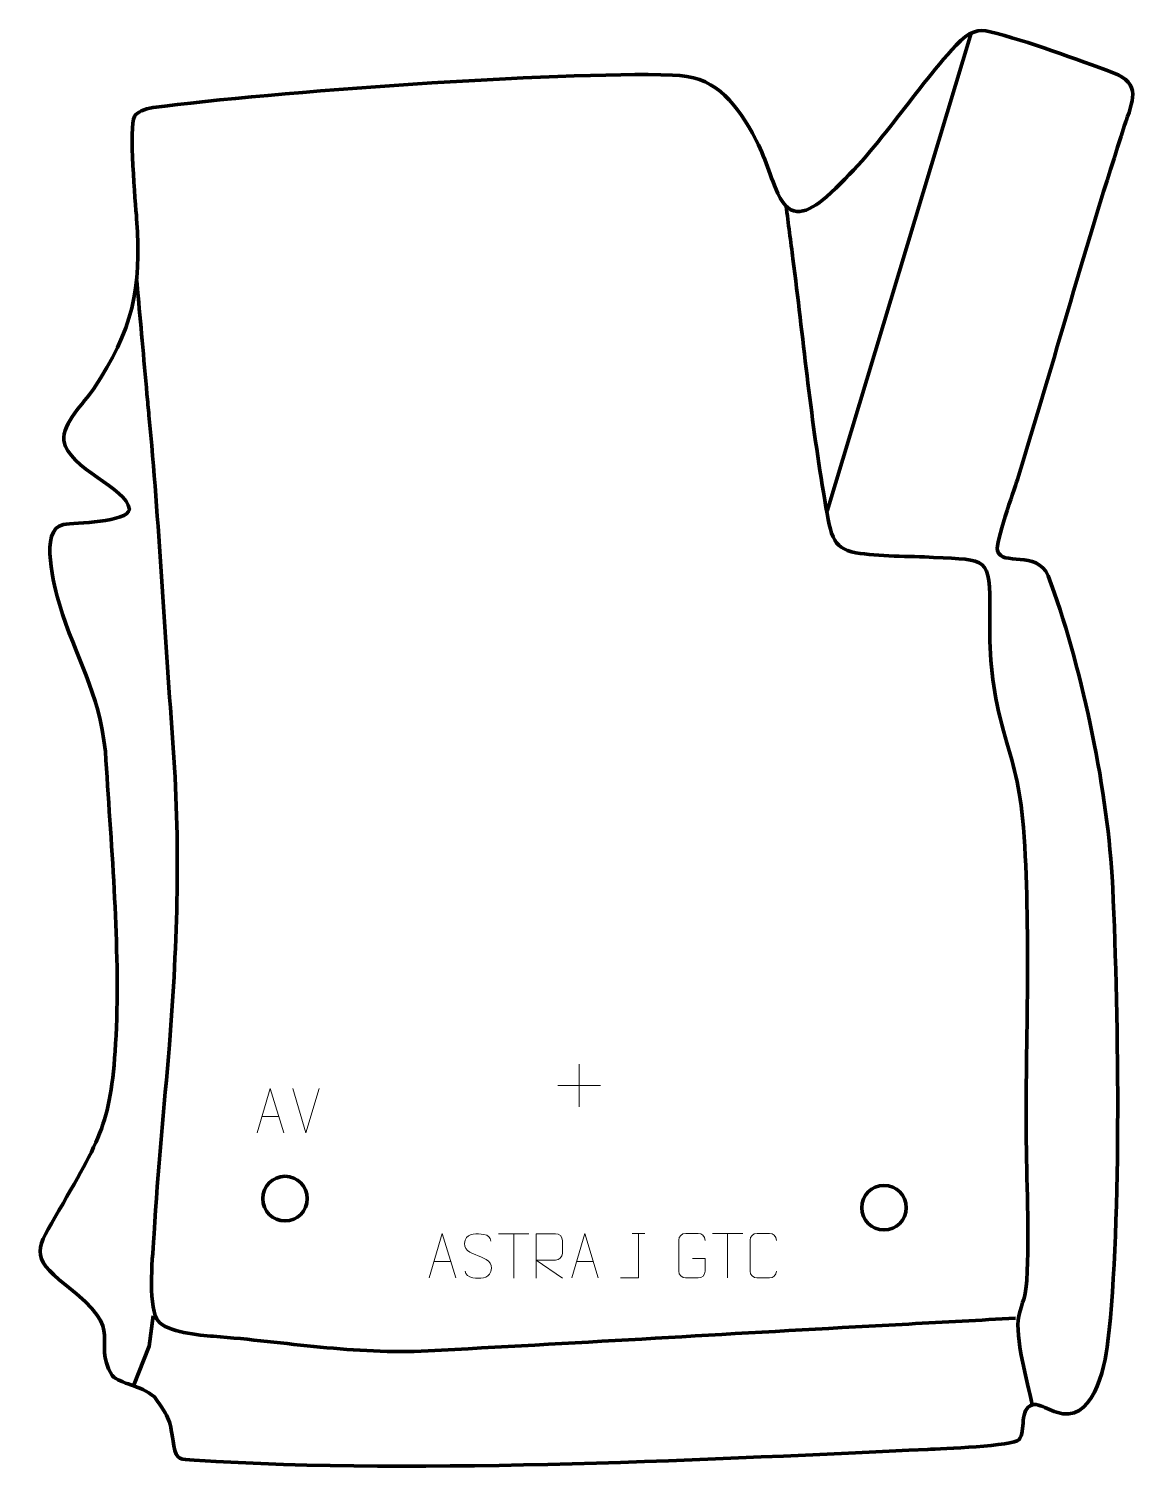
# Model space of a CAD drawing. Header units: millimetres. Extents: x 983 to 1607, y -38 to 773.
import ezdxf

# ---------------------------------------------------------------- set-up
doc = ezdxf.new("R2010")
doc.units = ezdxf.units.MM
doc.header["$MEASUREMENT"] = 0
doc.layers.add('layer 2', color=7, linetype='Continuous')
doc.layers.add('layer 3', color=7, linetype='Continuous')

msp = doc.modelspace()

# ---------------------------------------------------------------- linework, layer by layer
at = {"layer": 'layer 2', "color": 142, "lineweight": 200}
for centre in [(1126.4873, 116.9942), (1462.4404, 111.9008)]:
    msp.add_ellipse(centre, major_axis=(0, 12.5), ratio=1, dxfattribs=at)
at = {"layer": 'layer 2', "color": 140, "lineweight": 158}
msp.add_open_spline([(1430.6278, 502.4716), (1430.6278, 502.4716), (1511.3325, 770.6222), (1511.3325, 770.6222)], degree=3, dxfattribs=at)
for points, knots in [([(1407.5045, 673.6447), (1408.797, 663.7494), (1410.0896, 653.8541), (1411.3821, 643.9588), (1411.3821, 643.9588), (1416.9908, 600.6177), (1421.1833, 556.0873), (1428.4853, 513.0986), (1428.4853, 513.0986), (1432.6271, 488.7151), (1432.6588, 482.0222), (1446.6747, 479.2234), (1446.6747, 479.2234), (1458.8588, 476.9997), (1477.1989, 477.3412), (1490.1915, 476.5858), (1490.1915, 476.5858), (1520.5482, 474.8207), (1522.1301, 477.6432), (1521.7843, 445.2217), (1521.7843, 445.2217), (1521.7695, 443.8348), (1521.756, 442.45), (1521.7475, 441.063), (1521.7475, 441.063), (1521.6983, 420.2811), (1523.1674, 402.9607), (1528.5321, 382.7816), (1528.5321, 382.7816), (1533.798, 363.7356), (1538.3587, 350.4151), (1540.2093, 330.2623), (1540.2093, 330.2623), (1544.9783, 274.9223), (1542.0228, 210.9054), (1542.1463, 154.5762), (1542.1463, 154.5762), (1542.4096, 127.2871), (1543.9898, 98.1735), (1542.513, 71.1027), (1542.513, 71.1027), (1541.9706, 61.1611), (1539.9179, 59.7768), (1538.1018, 51.2123), (1538.1018, 51.2123), (1535.6264, 39.5385), (1542.8075, 13.9389), (1545.6343, 1.575)], [0, 0, 0, 0, 0.07692308, 0.07692308, 0.07692308, 0.07692308, 0.15384615, 0.15384615, 0.15384615, 0.15384615, 0.23076923, 0.23076923, 0.23076923, 0.23076923, 0.30769231, 0.30769231, 0.30769231, 0.30769231, 0.38461538, 0.38461538, 0.38461538, 0.38461538, 0.46153846, 0.46153846, 0.46153846, 0.46153846, 0.53846154, 0.53846154, 0.53846154, 0.53846154, 0.61538462, 0.61538462, 0.61538462, 0.61538462, 0.69230769, 0.69230769, 0.69230769, 0.69230769, 0.76923077, 0.76923077, 0.76923077, 0.76923077, 0.84615385, 0.84615385, 0.84615385, 0.84615385, 1, 1, 1, 1]), ([(1536.2624, 49.9224), (1526.2831, 49.3777), (1516.3038, 48.8329), (1506.3244, 48.2882), (1506.3244, 48.2882), (1496.3451, 47.7435), (1486.3658, 47.1987), (1476.3865, 46.654), (1476.3865, 46.654), (1466.4071, 46.1093), (1456.4278, 45.5645), (1446.4485, 45.0198), (1446.4485, 45.0198), (1366.5635, 40.6544), (1286.653, 35.7772), (1206.7691, 31.6197), (1206.7691, 31.6197), (1165.0984, 29.4509), (1127.2531, 36.6392), (1086.291, 39.7824), (1086.291, 39.7824), (1078.3597, 40.391), (1060.2982, 41.8684), (1055.1892, 48.5531), (1055.1892, 48.5531), (1055.1892, 48.5531), (1054.5802, 49.4491), (1054.5802, 49.4491), (1054.5802, 49.4491), (1049.4274, 58.654), (1052.3584, 85.777), (1053.0082, 97.2879), (1053.0082, 97.2879), (1055.023, 132.3248), (1058.7065, 168.0829), (1061.6343, 203.1494), (1061.6343, 203.1494), (1066.2642, 262.4399), (1067.8667, 315.9228), (1063.3906, 375.374), (1063.3906, 375.374), (1058.8514, 435.6616), (1055.8895, 496.0093), (1050.1451, 556.2128), (1050.1451, 556.2128), (1049.7619, 560.2089), (1049.3866, 564.2047), (1049.023, 568.2026), (1049.023, 568.2026), (1048.1277, 578.1831), (1047.2325, 588.1636), (1046.3372, 598.1441), (1046.3372, 598.1441), (1045.4867, 607.6255), (1044.6362, 617.107), (1043.7857, 626.5884), (1043.7857, 626.5884), (1043.6514, 628.0855), (1043.5171, 629.5826), (1043.3828, 631.0796), (1043.3828, 631.0796), (1043.3828, 631.0796), (1043.2485, 632.5767), (1043.2485, 632.5767)], [0, 0, 0, 0, 0.05882353, 0.05882353, 0.05882353, 0.05882353, 0.11764706, 0.11764706, 0.11764706, 0.11764706, 0.17647059, 0.17647059, 0.17647059, 0.17647059, 0.23529412, 0.23529412, 0.23529412, 0.23529412, 0.29411765, 0.29411765, 0.29411765, 0.29411765, 0.35294118, 0.35294118, 0.35294118, 0.35294118, 0.41176471, 0.41176471, 0.41176471, 0.41176471, 0.47058824, 0.47058824, 0.47058824, 0.47058824, 0.52941176, 0.52941176, 0.52941176, 0.52941176, 0.58823529, 0.58823529, 0.58823529, 0.58823529, 0.64705882, 0.64705882, 0.64705882, 0.64705882, 0.70588235, 0.70588235, 0.70588235, 0.70588235, 0.76470588, 0.76470588, 0.76470588, 0.76470588, 0.82352941, 0.82352941, 0.82352941, 0.82352941, 0.88235294, 0.88235294, 0.88235294, 0.88235294, 1, 1, 1, 1]), ([(1052.6036, 51.2454), (1052.6036, 51.2454), (1050.3547, 34.312), (1050.3547, 34.312), (1050.3547, 34.312), (1050.3547, 34.312), (1041.4702, 11.9638), (1041.4702, 11.9638)], [0, 0, 0, 0, 0.33333333, 0.33333333, 0.33333333, 0.33333333, 1, 1, 1, 1])]:
    msp.add_open_spline(points, degree=3, knots=knots, dxfattribs=at)
at = {"layer": 'layer 3', "color": 242, "lineweight": 158}
msp.add_open_spline([(1559.1403, -2.8279), (1579.3152, -9.7605), (1586.1582, 20.7555), (1588.0565, 36.9422), (1588.0565, 36.9422), (1595.93, 104.1203), (1594.0148, 228.3659), (1590.3658, 297.7065), (1590.3658, 297.7065), (1587.2286, 349.6238), (1572.7547, 417.5438), (1554.6073, 466.2824), (1554.6073, 466.2824), (1547.8723, 481.1299), (1528.6279, 471.2626), (1526.0868, 480.4065), (1526.0868, 480.4065), (1524.8944, 484.6973), (1535.2446, 513.9904), (1537.2802, 520.2762), (1537.2802, 520.2762), (1557.798, 586.4032), (1575.8544, 653.015), (1597.4298, 718.9277), (1597.4298, 718.9277), (1601.8637, 732.3921), (1607.2002, 742.3348), (1591.0024, 748.3465), (1591.0024, 748.3465), (1571.1371, 755.7195), (1542.3797, 766.3342), (1521.9787, 771.3508), (1521.9787, 771.3508), (1515.419, 772.9638), (1510.3563, 771.9195), (1502.8965, 763.8025), (1502.8965, 763.8025), (1477.4456, 736.1092), (1458.9466, 704.5122), (1430.1965, 678.8229), (1430.1965, 678.8229), (1419.4913, 669.8505), (1410.099, 665.2624), (1402.8737, 680.644), (1402.8737, 680.644), (1397.7588, 692.7137), (1395.2321, 702.5109), (1388.6713, 714.5109), (1388.6713, 714.5109), (1377.4666, 734.1434), (1366.8131, 746.4665), (1343.7813, 747.1168), (1343.7813, 747.1168), (1276.6565, 749.0121), (1119.8788, 737.578), (1052.5057, 728.9087), (1052.5057, 728.9087), (1047.4991, 728.2645), (1043.5005, 726.236), (1042.0371, 723.8179), (1042.0371, 723.8179), (1038.7174, 718.3324), (1042.6068, 675.2721), (1043.2411, 666.3704), (1043.2411, 666.3704), (1046.0682, 626.7002), (1041.1163, 604.3666), (1019.0321, 570.9659), (1019.0321, 570.9659), (1013.5931, 563.068), (1001.6777, 551.9955), (1002.4016, 542.1644), (1002.4016, 542.1644), (1004.943, 526.1518), (1037.8091, 515.8287), (1039.1876, 503.5287), (1039.1876, 503.5287), (1038.2151, 496.2201), (1008.8022, 496.0199), (1002.165, 495.0041), (1002.165, 495.0041), (988.1454, 492.475), (997.4194, 459.2723), (999.9521, 450.3616), (999.9521, 450.3616), (1009.3578, 419.2566), (1021.9066, 402.309), (1025.7142, 367.6816), (1025.7142, 367.6816), (1028.8213, 316.8588), (1033.6754, 263.9565), (1031.9784, 213.1855), (1031.9784, 213.1855), (1029.4235, 161.5058), (1024.9772, 153.882), (999.6568, 110.3203), (999.6568, 110.3203), (987.216, 88.6642), (982.8282, 84.9193), (1003.3956, 68.572), (1003.3956, 68.572), (1039.4962, 40.6853), (1016.8825, 38.3961), (1029.5362, 17.8565), (1029.5362, 17.8565), (1034.4731, 12.6065), (1044.7336, 12.7752), (1053.2915, 5.7262), (1053.2915, 5.7262), (1062.1494, -6.646), (1061.7842, -6.9338), (1064.0986, -21.6632), (1064.0986, -21.6632), (1065.3647, -29.7216), (1068.1221, -29.2659), (1075.5741, -29.7473), (1075.5741, -29.7473), (1204.3635, -38.0678), (1374.9606, -28.7053), (1487.0258, -23.7038), (1487.0258, -23.7038), (1494.267, -23.3806), (1535.2477, -21.7795), (1538.1861, -18.2073), (1538.1861, -18.2073), (1542.2947, -13.2126), (1537.8917, -0.9393), (1545.8001, 1.3941), (1545.8001, 1.3941), (1545.8001, 1.3941), (1546.7772, 1.514), (1546.7772, 1.514), (1546.7772, 1.514), (1546.7772, 1.514), (1547.8788, 1.4895), (1547.8788, 1.4895), (1547.8788, 1.4895), (1547.8788, 1.4895), (1549.0314, 1.2132), (1549.0314, 1.2132), (1549.0314, 1.2132), (1552.1472, 0.2732), (1555.8504, -1.6413), (1559.1403, -2.8279)], degree=3, knots=[0, 0, 0, 0, 0.02702703, 0.02702703, 0.02702703, 0.02702703, 0.05405405, 0.05405405, 0.05405405, 0.05405405, 0.08108108, 0.08108108, 0.08108108, 0.08108108, 0.10810811, 0.10810811, 0.10810811, 0.10810811, 0.13513514, 0.13513514, 0.13513514, 0.13513514, 0.16216216, 0.16216216, 0.16216216, 0.16216216, 0.18918919, 0.18918919, 0.18918919, 0.18918919, 0.21621622, 0.21621622, 0.21621622, 0.21621622, 0.24324324, 0.24324324, 0.24324324, 0.24324324, 0.27027027, 0.27027027, 0.27027027, 0.27027027, 0.2972973, 0.2972973, 0.2972973, 0.2972973, 0.32432432, 0.32432432, 0.32432432, 0.32432432, 0.35135135, 0.35135135, 0.35135135, 0.35135135, 0.37837838, 0.37837838, 0.37837838, 0.37837838, 0.40540541, 0.40540541, 0.40540541, 0.40540541, 0.43243243, 0.43243243, 0.43243243, 0.43243243, 0.45945946, 0.45945946, 0.45945946, 0.45945946, 0.48648649, 0.48648649, 0.48648649, 0.48648649, 0.51351351, 0.51351351, 0.51351351, 0.51351351, 0.54054054, 0.54054054, 0.54054054, 0.54054054, 0.56756757, 0.56756757, 0.56756757, 0.56756757, 0.59459459, 0.59459459, 0.59459459, 0.59459459, 0.62162162, 0.62162162, 0.62162162, 0.62162162, 0.64864865, 0.64864865, 0.64864865, 0.64864865, 0.67567568, 0.67567568, 0.67567568, 0.67567568, 0.7027027, 0.7027027, 0.7027027, 0.7027027, 0.72972973, 0.72972973, 0.72972973, 0.72972973, 0.75675676, 0.75675676, 0.75675676, 0.75675676, 0.78378378, 0.78378378, 0.78378378, 0.78378378, 0.81081081, 0.81081081, 0.81081081, 0.81081081, 0.83783784, 0.83783784, 0.83783784, 0.83783784, 0.86486486, 0.86486486, 0.86486486, 0.86486486, 0.89189189, 0.89189189, 0.89189189, 0.89189189, 0.91891892, 0.91891892, 0.91891892, 0.91891892, 0.94594595, 0.94594595, 0.94594595, 0.94594595, 1, 1, 1, 1], dxfattribs=at)
at = {"layer": 'layer 3', "color": 250, "lineweight": 9}
for points in [[(1291.4272, 192.4374), (1291.4272, 192.4374), (1291.4272, 168.4595), (1291.4272, 168.4595)], [(1138.2168, 153.8602), (1138.2168, 153.8602), (1130.895, 178.8138), (1130.895, 178.8138)], [(1145.5387, 178.8138), (1145.5387, 178.8138), (1138.2169, 153.8602), (1138.2169, 153.8602)], [(1279.4383, 180.4484), (1279.4383, 180.4484), (1303.4162, 180.4484), (1303.4162, 180.4484)], [(1113.5799, 163.1169), (1113.5799, 163.1169), (1123.0756, 163.1169), (1123.0756, 163.1169)], [(1321.1474, 97.4522), (1321.1474, 97.4522), (1328.3156, 97.4522), (1328.3156, 97.4522)], [(1366.2379, 97.4287), (1366.2379, 97.4287), (1383.2251, 97.4287), (1383.2251, 97.4287)], [(1374.7317, 72.4987), (1374.7317, 72.4987), (1374.7317, 97.4522), (1374.7317, 97.4522)], [(1246.2325, 97.2549), (1246.2325, 97.2549), (1263.2197, 97.2549), (1263.2197, 97.2549)], [(1254.7263, 72.3249), (1254.7263, 72.3249), (1254.7263, 97.2784), (1254.7263, 97.2784)], [(1209.9836, 81.7481), (1209.9836, 81.7481), (1219.4793, 81.7481), (1219.4793, 81.7481)], [(1289.9836, 81.7481), (1289.9836, 81.7481), (1299.4793, 81.7481), (1299.4793, 81.7481)]]:
    msp.add_open_spline(points, degree=3, dxfattribs=at)
for points, knots in [([(1110.8573, 153.8675), (1110.8573, 153.8675), (1118.2283, 178.821), (1118.2283, 178.821), (1118.2283, 178.821), (1118.2283, 178.821), (1125.7982, 153.8675), (1125.7982, 153.8675)], [0, 0, 0, 0, 0.33333333, 0.33333333, 0.33333333, 0.33333333, 1, 1, 1, 1]), ([(1207.261, 72.4987), (1207.261, 72.4987), (1214.632, 97.4522), (1214.632, 97.4522), (1214.632, 97.4522), (1214.632, 97.4522), (1222.2019, 72.4987), (1222.2019, 72.4987)], [0, 0, 0, 0, 0.33333333, 0.33333333, 0.33333333, 0.33333333, 1, 1, 1, 1]), ([(1234.7315, 84.9755), (1230.4832, 86.4459), (1225.5751, 88.2417), (1227.5802, 93.762), (1227.5802, 93.762), (1229.0837, 97.9019), (1234.2973, 97.5134), (1237.9009, 96.9123), (1237.9009, 96.9123), (1240.7615, 96.4351), (1241.6262, 95.2219), (1241.9368, 93.1378)], [0, 0, 0, 0, 0.25, 0.25, 0.25, 0.25, 0.5, 0.5, 0.5, 0.5, 1, 1, 1, 1]), ([(1287.261, 72.4987), (1287.261, 72.4987), (1294.632, 97.4522), (1294.632, 97.4522), (1294.632, 97.4522), (1294.632, 97.4522), (1302.2019, 72.4987), (1302.2019, 72.4987)], [0, 0, 0, 0, 0.33333333, 0.33333333, 0.33333333, 0.33333333, 1, 1, 1, 1]), ([(1314.7095, 72.4986), (1314.7095, 72.4986), (1324.7315, 72.4986), (1324.7315, 72.4986), (1324.7315, 72.4986), (1324.7315, 72.4986), (1324.7315, 97.4522), (1324.7315, 97.4522)], [0, 0, 0, 0, 0.33333333, 0.33333333, 0.33333333, 0.33333333, 1, 1, 1, 1]), ([(1354.9864, 83.4844), (1354.9864, 83.4844), (1362.1545, 83.4844), (1362.1545, 83.4844), (1362.1545, 83.4844), (1362.1545, 83.4844), (1362.1545, 76.3163), (1362.1545, 76.3163), (1362.1545, 76.3163), (1362.0148, 73.9929), (1360.3376, 72.5133), (1358.1898, 72.5025), (1358.1898, 72.5025), (1355.858, 72.5029), (1353.526, 72.5029), (1351.1945, 72.5025), (1351.1945, 72.5025), (1349.2696, 72.3971), (1347.2974, 74.2816), (1347.3086, 76.2989), (1347.3086, 76.2989), (1347.309, 82.069), (1347.309, 87.8387), (1347.3086, 93.608), (1347.3086, 93.608), (1347.3128, 95.7461), (1349.0596, 97.4653), (1351.2119, 97.4519), (1351.2119, 97.4519), (1353.5376, 97.4519), (1355.8637, 97.4519), (1358.1898, 97.4519), (1358.1898, 97.4519), (1360.1365, 97.4873), (1362.1279, 95.9958), (1362.1545, 93.5581)], [0, 0, 0, 0, 0.1, 0.1, 0.1, 0.1, 0.2, 0.2, 0.2, 0.2, 0.3, 0.3, 0.3, 0.3, 0.4, 0.4, 0.4, 0.4, 0.5, 0.5, 0.5, 0.5, 0.6, 0.6, 0.6, 0.6, 0.7, 0.7, 0.7, 0.7, 0.8, 0.8, 0.8, 0.8, 1, 1, 1, 1]), ([(1402.1545, 76.3164), (1402.0147, 73.993), (1400.3375, 72.5134), (1398.1898, 72.5026), (1398.1898, 72.5026), (1395.8579, 72.503), (1393.526, 72.503), (1391.1945, 72.5026), (1391.1945, 72.5026), (1389.2695, 72.3972), (1387.2974, 74.2817), (1387.3086, 76.299), (1387.3086, 76.299), (1387.309, 82.0691), (1387.309, 87.8388), (1387.3086, 93.6081), (1387.3086, 93.6081), (1387.3128, 95.7462), (1389.0595, 97.4654), (1391.2119, 97.4519), (1391.2119, 97.4519), (1393.5376, 97.4519), (1395.8637, 97.4519), (1398.1898, 97.4519), (1398.1898, 97.4519), (1400.1364, 97.4874), (1402.1278, 95.9959), (1402.1545, 93.5583)], [0, 0, 0, 0, 0.125, 0.125, 0.125, 0.125, 0.25, 0.25, 0.25, 0.25, 0.375, 0.375, 0.375, 0.375, 0.5, 0.5, 0.5, 0.5, 0.625, 0.625, 0.625, 0.625, 0.75, 0.75, 0.75, 0.75, 1, 1, 1, 1]), ([(1267.3941, 72.3249), (1267.3941, 72.3249), (1267.3941, 97.2784), (1267.3941, 97.2784), (1267.3941, 97.2784), (1270.9889, 97.2784), (1274.5844, 97.2784), (1278.1796, 97.2784), (1278.1796, 97.2784), (1280.5049, 97.2407), (1282.0622, 95.7507), (1282.0581, 93.3843), (1282.0581, 93.3843), (1282.0577, 91.3488), (1282.0577, 88.2894), (1282.0581, 86.2534), (1282.0581, 86.2534), (1282.0516, 84.3779), (1280.2393, 82.4361), (1278.2298, 82.417), (1278.2298, 82.417), (1278.2298, 82.417), (1267.3941, 82.417), (1267.3941, 82.417), (1267.3941, 82.417), (1267.3941, 82.417), (1282.0488, 72.3249), (1282.0488, 72.3249)], [0, 0, 0, 0, 0.125, 0.125, 0.125, 0.125, 0.25, 0.25, 0.25, 0.25, 0.375, 0.375, 0.375, 0.375, 0.5, 0.5, 0.5, 0.5, 0.625, 0.625, 0.625, 0.625, 0.75, 0.75, 0.75, 0.75, 1, 1, 1, 1]), ([(1234.7315, 84.9754), (1238.7501, 83.3287), (1243.7796, 81.4404), (1241.9456, 76.0801), (1241.9456, 76.0801), (1240.4858, 71.8137), (1235.575, 72.0704), (1231.8489, 72.6251), (1231.8489, 72.6251), (1229.0989, 73.0349), (1227.878, 74.2484), (1227.5, 76.3606)], [0, 0, 0, 0, 0.25, 0.25, 0.25, 0.25, 0.5, 0.5, 0.5, 0.5, 1, 1, 1, 1])]:
    msp.add_open_spline(points, degree=3, knots=knots, dxfattribs=at)

doc.saveas('drawing.dxf')
